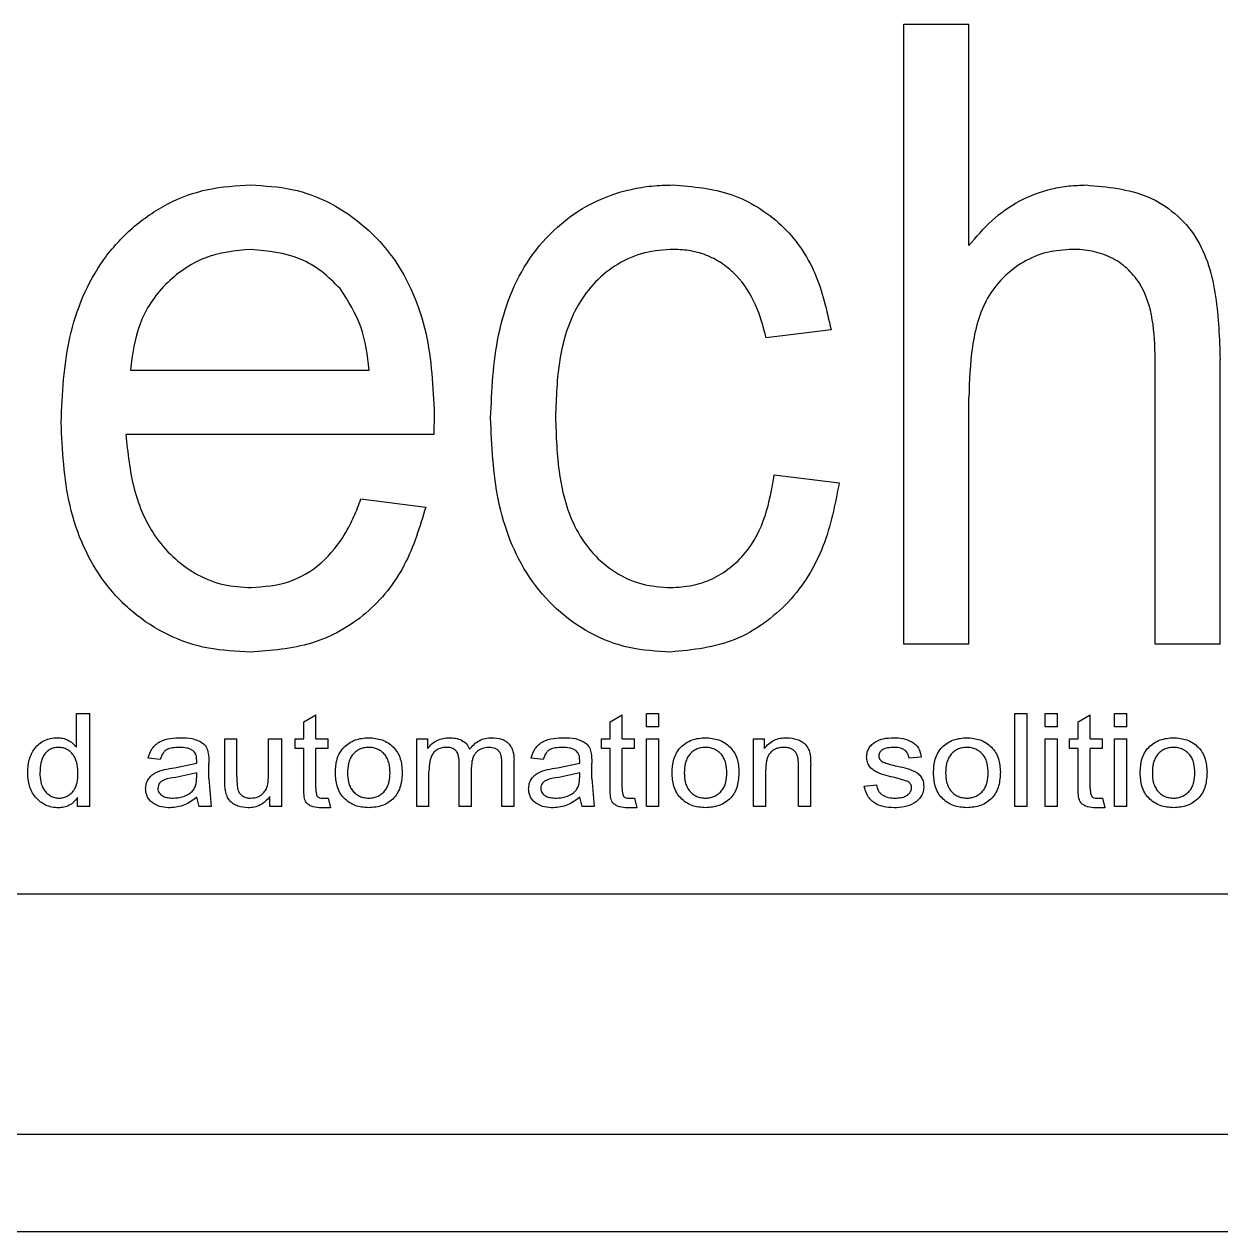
# Model space of a CAD drawing. Extents: x 150 to 4150, y 50 to 2920.
# Drawn here: x 1034.88 to 1059.51, y 1795.67 to 1820.51 of the extents above; entities that cross this region are included whole.
import ezdxf

# ---------------------------------------------------------------- set-up
doc = ezdxf.new("R2010")
doc.units = 0
doc.header["$LTSCALE"] = 10
doc.linetypes.add('SLD-KATı', pattern=[0])
doc.layers.get('0').update_dxf_attribs({"linetype": 'CONTINUOUS'})

msp = doc.modelspace()

# ---------------------------------------------------------------- linework, layer by layer
at = {"color": 7, "linetype": 'SLD-KATı'}
for p, q in [((1052.988, 1820.513), (1054.322, 1820.513)), ((1052.988, 1807.76), (1052.988, 1820.513)), ((1054.322, 1815.957), (1054.322, 1820.513)), ((1051.487, 1814.224), (1050.153, 1814.058)), ((1058.158, 1807.76), (1058.158, 1813.631)), ((1059.492, 1807.76), (1059.492, 1813.615)), ((1037.069, 1813.395), (1041.981, 1813.395)), ((1054.322, 1807.76), (1054.322, 1812.829)), ((1043.323, 1812.479), (1043.315, 1812.07)), ((1043.315, 1812.07), (1036.978, 1812.07)), ((1050.32, 1811.242), (1051.654, 1811.076)), ((1041.814, 1810.744), (1043.148, 1810.579)), ((1054.322, 1807.76), (1052.988, 1807.76)), ((1059.492, 1807.76), (1058.158, 1807.76)), ((1035.958, 1806.332), (1036.233, 1806.332)), ((1035.958, 1805.638), (1035.958, 1806.332)), ((1036.233, 1804.415), (1036.233, 1806.332)), ((1040.636, 1806.157), (1040.886, 1806.307)), ((1040.886, 1805.809), (1040.886, 1806.307)), ((1046.94, 1806.157), (1047.191, 1806.307)), ((1047.191, 1805.809), (1047.191, 1806.307)), ((1047.691, 1806.332), (1047.941, 1806.332)), ((1047.691, 1806.058), (1047.691, 1806.332)), ((1047.941, 1806.058), (1047.941, 1806.332)), ((1055.271, 1806.332), (1055.521, 1806.332)), ((1055.271, 1804.415), (1055.271, 1806.332)), ((1055.521, 1804.415), (1055.521, 1806.332)), ((1055.896, 1806.332), (1056.146, 1806.332)), ((1055.896, 1806.058), (1055.896, 1806.332)), ((1056.146, 1806.058), (1056.146, 1806.332)), ((1056.572, 1806.157), (1056.822, 1806.307)), ((1056.822, 1805.809), (1056.822, 1806.307)), ((1057.322, 1806.332), (1057.572, 1806.332)), ((1057.322, 1806.058), (1057.322, 1806.332)), ((1057.572, 1806.058), (1057.572, 1806.332)), ((1040.636, 1805.809), (1040.636, 1806.157)), ((1046.94, 1805.809), (1046.94, 1806.157)), ((1047.941, 1806.058), (1047.691, 1806.058)), ((1056.146, 1806.058), (1055.896, 1806.058)), ((1056.572, 1805.809), (1056.572, 1806.157)), ((1057.572, 1806.058), (1057.322, 1806.058)), ((1039.01, 1805.809), (1039.26, 1805.809)), ((1039.01, 1804.95), (1039.01, 1805.809)), ((1039.26, 1805.038), (1039.26, 1805.809)), ((1039.911, 1805.809), (1040.186, 1805.809)), ((1039.911, 1805.064), (1039.911, 1805.809)), ((1040.186, 1804.415), (1040.186, 1805.809)), ((1040.461, 1805.809), (1040.636, 1805.809)), ((1040.461, 1805.61), (1040.461, 1805.809)), ((1040.886, 1805.809), (1041.137, 1805.809)), ((1041.137, 1805.61), (1041.137, 1805.809)), ((1042.963, 1805.809), (1043.188, 1805.809)), ((1042.963, 1804.415), (1042.963, 1805.809)), ((1043.188, 1805.613), (1043.188, 1805.809)), ((1046.765, 1805.809), (1046.94, 1805.809)), ((1046.765, 1805.61), (1046.765, 1805.809)), ((1047.191, 1805.809), (1047.441, 1805.809)), ((1047.441, 1805.61), (1047.441, 1805.809)), ((1047.691, 1805.809), (1047.941, 1805.809)), ((1047.691, 1804.415), (1047.691, 1805.809)), ((1047.941, 1804.415), (1047.941, 1805.809)), ((1049.892, 1805.809), (1050.117, 1805.809)), ((1049.892, 1804.415), (1049.892, 1805.809)), ((1050.117, 1805.61), (1050.117, 1805.809)), ((1055.896, 1805.809), (1056.146, 1805.809)), ((1055.896, 1804.415), (1055.896, 1805.809)), ((1056.146, 1804.415), (1056.146, 1805.809)), ((1056.396, 1805.809), (1056.572, 1805.809)), ((1056.396, 1805.61), (1056.396, 1805.809)), ((1056.822, 1805.809), (1057.072, 1805.809)), ((1057.072, 1805.61), (1057.072, 1805.809)), ((1057.322, 1805.809), (1057.572, 1805.809)), ((1057.322, 1804.415), (1057.322, 1805.809)), ((1057.572, 1804.415), (1057.572, 1805.809)), ((1040.636, 1805.61), (1040.461, 1805.61)), ((1040.636, 1804.814), (1040.636, 1805.61)), ((1040.886, 1804.785), (1040.886, 1805.61)), ((1041.137, 1805.61), (1040.886, 1805.61)), ((1046.94, 1805.61), (1046.765, 1805.61)), ((1046.94, 1804.814), (1046.94, 1805.61)), ((1047.191, 1804.785), (1047.191, 1805.61)), ((1047.441, 1805.61), (1047.191, 1805.61)), ((1056.572, 1805.61), (1056.396, 1805.61)), ((1056.572, 1804.814), (1056.572, 1805.61)), ((1056.822, 1804.785), (1056.822, 1805.61)), ((1057.072, 1805.61), (1056.822, 1805.61)), ((1037.684, 1805.386), (1037.434, 1805.411)), ((1037.977, 1805.212), (1038.435, 1805.311)), ((1038.435, 1805.311), (1038.435, 1805.368)), ((1038.685, 1804.997), (1038.685, 1805.31)), ((1043.838, 1804.415), (1043.838, 1805.32)), ((1044.714, 1804.415), (1044.714, 1805.293)), ((1044.964, 1804.415), (1044.964, 1805.368)), ((1045.564, 1805.386), (1045.314, 1805.411)), ((1045.857, 1805.212), (1046.315, 1805.311)), ((1046.315, 1805.311), (1046.315, 1805.368)), ((1046.565, 1804.997), (1046.565, 1805.31)), ((1050.818, 1804.415), (1050.818, 1805.262)), ((1051.068, 1804.415), (1051.068, 1805.269)), ((1053.344, 1805.436), (1053.094, 1805.411)), ((1038.435, 1805.112), (1038.005, 1805.013)), ((1038.435, 1805.03), (1038.435, 1805.112)), ((1038.685, 1804.997), (1038.735, 1804.415)), ((1043.213, 1804.415), (1043.213, 1805.138)), ((1044.089, 1804.415), (1044.089, 1805.225)), ((1046.315, 1805.112), (1045.885, 1805.013)), ((1046.315, 1805.03), (1046.315, 1805.112)), ((1046.565, 1804.997), (1046.615, 1804.415)), ((1050.142, 1804.415), (1050.142, 1805.176)), ((1053.069, 1804.932), (1052.817, 1805.009)), ((1052.169, 1804.839), (1052.419, 1804.863)), ((1035.983, 1804.415), (1035.983, 1804.603)), ((1038.485, 1804.415), (1038.435, 1804.608)), ((1039.936, 1804.415), (1039.936, 1804.622)), ((1041.028, 1804.59), (1041.137, 1804.59)), ((1041.137, 1804.59), (1041.187, 1804.391)), ((1046.365, 1804.415), (1046.315, 1804.608)), ((1047.332, 1804.59), (1047.441, 1804.59)), ((1047.441, 1804.59), (1047.491, 1804.391)), ((1056.963, 1804.59), (1057.072, 1804.59)), ((1057.072, 1804.59), (1057.122, 1804.391)), ((1036.233, 1804.415), (1035.983, 1804.415)), ((1038.735, 1804.415), (1038.485, 1804.415)), ((1040.186, 1804.415), (1039.936, 1804.415)), ((1041.187, 1804.391), (1040.995, 1804.391)), ((1043.213, 1804.415), (1042.963, 1804.415)), ((1044.089, 1804.415), (1043.838, 1804.415)), ((1044.964, 1804.415), (1044.714, 1804.415)), ((1046.615, 1804.415), (1046.365, 1804.415)), ((1047.491, 1804.391), (1047.299, 1804.391)), ((1047.941, 1804.415), (1047.691, 1804.415)), ((1050.142, 1804.415), (1049.892, 1804.415)), ((1051.068, 1804.415), (1050.818, 1804.415)), ((1055.521, 1804.415), (1055.271, 1804.415)), ((1056.146, 1804.415), (1055.896, 1804.415)), ((1057.122, 1804.391), (1056.93, 1804.391)), ((1057.572, 1804.415), (1057.322, 1804.415)), ((953.28, 1802.624), (1088.28, 1802.624)), ((1088.28, 1797.668), (953.28, 1797.668)), ((1088.78, 1795.668), (952.78, 1795.668))]:
    msp.add_line(p, q, dxfattribs=at)
for points, knots in [([(1035.644, 1812.324), (1035.67, 1812.909), (1035.724, 1814.078), (1036.297, 1815.473), (1037.092, 1816.343), (1037.822, 1816.847), (1038.662, 1817.155), (1039.252, 1817.188), (1039.547, 1817.204)], [0, 0, 0, 0, 0.250306, 0.499493, 0.624627, 0.749722, 0.874797, 1, 1, 1, 1]), ([(1039.547, 1817.204), (1039.832, 1817.187), (1040.402, 1817.155), (1041.213, 1816.853), (1041.916, 1816.361), (1042.687, 1815.522), (1043.245, 1814.175), (1043.297, 1813.045), (1043.323, 1812.479)], [0, 0, 0, 0, 0.12514, 0.250218, 0.375322, 0.50047, 0.749728, 1, 1, 1, 1]), ([(1044.483, 1812.409), (1044.507, 1812.981), (1044.554, 1814.12), (1045.073, 1815.497), (1045.833, 1816.362), (1046.546, 1816.858), (1047.23, 1817.099), (1047.798, 1817.193), (1048.086, 1817.2), (1048.23, 1817.204)], [0, 0, 0, 0, 0.250301, 0.4995, 0.624591, 0.749635, 0.874669, 0.937323, 1, 1, 1, 1]), ([(1048.23, 1817.204), (1048.639, 1817.171), (1049.253, 1817.122), (1049.989, 1816.76), (1050.639, 1816.274), (1051.228, 1815.41), (1051.4, 1814.62), (1051.487, 1814.224)], [0, 0, 0, 0, 0.2497745, 0.3750565, 0.5003469, 0.7496812, 1, 1, 1, 1]), ([(1054.322, 1815.957), (1054.474, 1816.136), (1054.778, 1816.494), (1055.359, 1816.904), (1055.915, 1817.113), (1056.38, 1817.191), (1056.615, 1817.2), (1056.733, 1817.204)], [0, 0, 0, 0, 0.250081, 0.499916, 0.749685, 0.87481, 1, 1, 1, 1]), ([(1056.733, 1817.204), (1057.172, 1817.165), (1057.831, 1817.108), (1058.58, 1816.641), (1059.161, 1815.984), (1059.45, 1814.905), (1059.478, 1814.046), (1059.492, 1813.615)], [0, 0, 0, 0, 0.249323, 0.374508, 0.4995, 0.749148, 1, 1, 1, 1]), ([(1039.555, 1815.879), (1039.227, 1815.848), (1038.734, 1815.802), (1038.16, 1815.479), (1037.783, 1815.168), (1037.473, 1814.788), (1037.176, 1814.204), (1037.112, 1813.719), (1037.069, 1813.395)], [0, 0, 0, 0, 0.2492265, 0.3743977, 0.4996152, 0.6248489, 0.7500572, 1, 1, 1, 1]), ([(1041.384, 1815.072), (1041.263, 1815.194), (1041.021, 1815.437), (1040.421, 1815.793), (1039.901, 1815.845), (1039.555, 1815.879)], [0, 0, 0, 0, 0.25069, 0.501289, 1, 1, 1, 1]), ([(1048.245, 1815.879), (1048.046, 1815.867), (1047.648, 1815.841), (1047.092, 1815.6), (1046.624, 1815.226), (1046.145, 1814.587), (1045.857, 1813.618), (1045.83, 1812.83), (1045.817, 1812.435)], [0, 0, 0, 0, 0.125024, 0.249973, 0.375012, 0.500055, 0.749569, 1, 1, 1, 1]), ([(1050.153, 1814.058), (1050.091, 1814.289), (1049.966, 1814.751), (1049.638, 1815.269), (1049.273, 1815.584), (1048.954, 1815.756), (1048.607, 1815.862), (1048.366, 1815.874), (1048.245, 1815.879)], [0, 0, 0, 0, 0.250171, 0.499614, 0.625864, 0.749726, 0.874788, 1, 1, 1, 1]), ([(1056.456, 1815.879), (1056.28, 1815.868), (1055.926, 1815.846), (1055.433, 1815.633), (1055.011, 1815.31), (1054.581, 1814.746), (1054.357, 1813.876), (1054.334, 1813.178), (1054.322, 1812.829)], [0, 0, 0, 0, 0.125047, 0.250026, 0.375114, 0.500025, 0.74953, 1, 1, 1, 1]), ([(1058.158, 1813.631), (1058.15, 1813.898), (1058.133, 1814.43), (1057.934, 1815.09), (1057.585, 1815.503), (1057.248, 1815.732), (1056.925, 1815.834), (1056.659, 1815.875), (1056.524, 1815.878), (1056.456, 1815.879)], [0, 0, 0, 0, 0.250497, 0.499874, 0.624792, 0.749684, 0.874664, 0.93733, 1, 1, 1, 1]), ([(1041.981, 1813.395), (1041.947, 1813.699), (1041.879, 1814.304), (1041.549, 1814.817), (1041.384, 1815.072)], [0, 0, 0, 0, 0.501315, 1, 1, 1, 1]), ([(1039.537, 1807.595), (1039.247, 1807.609), (1038.668, 1807.637), (1037.836, 1807.917), (1037.101, 1808.389), (1036.511, 1809.017), (1036.077, 1809.77), (1035.712, 1810.87), (1035.671, 1811.747), (1035.644, 1812.324)], [0, 0, 0, 0, 0.125051, 0.249997, 0.37464, 0.49993, 0.620078, 0.75004, 1, 1, 1, 1]), ([(1048.185, 1807.595), (1047.899, 1807.611), (1047.326, 1807.644), (1046.513, 1807.957), (1045.814, 1808.463), (1045.069, 1809.335), (1044.552, 1810.705), (1044.506, 1811.84), (1044.483, 1812.409)], [0, 0, 0, 0, 0.125112, 0.250123, 0.375191, 0.500314, 0.749649, 1, 1, 1, 1]), ([(1045.817, 1812.435), (1045.83, 1812.038), (1045.856, 1811.246), (1046.115, 1810.264), (1046.576, 1809.606), (1047.033, 1809.213), (1047.59, 1808.961), (1047.99, 1808.934), (1048.191, 1808.921)], [0, 0, 0, 0, 0.2504651, 0.5001145, 0.6251138, 0.7501474, 0.8749977, 1, 1, 1, 1]), ([(1036.978, 1812.07), (1037.015, 1811.695), (1037.091, 1810.947), (1037.471, 1810.058), (1037.982, 1809.497), (1038.447, 1809.167), (1038.983, 1808.955), (1039.362, 1808.932), (1039.552, 1808.921)], [0, 0, 0, 0, 0.2502635, 0.4996476, 0.6247951, 0.749865, 0.8748892, 1, 1, 1, 1]), ([(1048.191, 1808.921), (1048.337, 1808.93), (1048.625, 1808.947), (1049.045, 1809.085), (1049.415, 1809.318), (1049.839, 1809.723), (1050.171, 1810.388), (1050.27, 1810.957), (1050.32, 1811.242)], [0, 0, 0, 0, 0.126101, 0.247266, 0.375703, 0.500331, 0.749705, 1, 1, 1, 1]), ([(1051.654, 1811.076), (1051.569, 1810.633), (1051.399, 1809.749), (1050.794, 1808.758), (1050.111, 1808.168), (1049.322, 1807.707), (1048.64, 1807.64), (1048.185, 1807.595)], [0, 0, 0, 0, 0.250475, 0.500036, 0.626358, 0.75065, 1, 1, 1, 1]), ([(1039.552, 1808.921), (1039.815, 1808.942), (1040.339, 1808.983), (1041.033, 1809.399), (1041.437, 1809.917), (1041.676, 1810.379), (1041.768, 1810.623), (1041.814, 1810.744)], [0, 0, 0, 0, 0.249863, 0.499192, 0.749121, 0.87453, 1, 1, 1, 1]), ([(1043.148, 1810.579), (1043.025, 1810.17), (1042.779, 1809.355), (1041.969, 1808.333), (1040.821, 1807.689), (1039.965, 1807.626), (1039.537, 1807.595)], [0, 0, 0, 0, 0.250516, 0.500229, 0.749812, 1, 1, 1, 1]), ([(1034.958, 1805.112), (1034.962, 1805.201), (1034.972, 1805.378), (1035.068, 1805.584), (1035.19, 1805.714), (1035.303, 1805.782), (1035.43, 1805.826), (1035.519, 1805.831), (1035.565, 1805.834)], [0, 0, 0, 0, 0.250146, 0.499509, 0.625181, 0.748869, 0.870206, 1, 1, 1, 1]), ([(1035.565, 1805.834), (1035.603, 1805.832), (1035.679, 1805.827), (1035.786, 1805.788), (1035.883, 1805.725), (1035.933, 1805.668), (1035.958, 1805.638)], [0, 0, 0, 0, 0.2501076, 0.5002441, 0.7405833, 1, 1, 1, 1]), ([(1037.434, 1805.411), (1037.457, 1805.481), (1037.491, 1805.586), (1037.59, 1805.695), (1037.713, 1805.777), (1037.893, 1805.827), (1038.04, 1805.832), (1038.113, 1805.834)], [0, 0, 0, 0, 0.24938, 0.373216, 0.499616, 0.749454, 1, 1, 1, 1]), ([(1038.113, 1805.834), (1038.189, 1805.832), (1038.305, 1805.828), (1038.452, 1805.783), (1038.553, 1805.729), (1038.637, 1805.649), (1038.681, 1805.5), (1038.684, 1805.386), (1038.685, 1805.31)], [0, 0, 0, 0, 0.250331, 0.378811, 0.500404, 0.624994, 0.749647, 1, 1, 1, 1]), ([(1041.287, 1805.112), (1041.292, 1805.207), (1041.3, 1805.349), (1041.373, 1805.524), (1041.459, 1805.638), (1041.568, 1805.726), (1041.737, 1805.815), (1041.88, 1805.826), (1041.975, 1805.834)], [0, 0, 0, 0, 0.249961, 0.377734, 0.500218, 0.623953, 0.750595, 1, 1, 1, 1]), ([(1041.975, 1805.834), (1042.068, 1805.826), (1042.208, 1805.814), (1042.375, 1805.728), (1042.484, 1805.642), (1042.571, 1805.531), (1042.648, 1805.36), (1042.657, 1805.22), (1042.663, 1805.127)], [0, 0, 0, 0, 0.249451, 0.373768, 0.49987, 0.622269, 0.750153, 1, 1, 1, 1]), ([(1043.188, 1805.613), (1043.215, 1805.646), (1043.27, 1805.714), (1043.38, 1805.782), (1043.503, 1805.826), (1043.59, 1805.831), (1043.634, 1805.834)], [0, 0, 0, 0, 0.249944, 0.499909, 0.743859, 1, 1, 1, 1]), ([(1043.634, 1805.834), (1043.677, 1805.832), (1043.762, 1805.828), (1043.885, 1805.787), (1043.992, 1805.71), (1044.031, 1805.634), (1044.05, 1805.596)], [0, 0, 0, 0, 0.25063, 0.500796, 0.750338, 1, 1, 1, 1]), ([(1044.05, 1805.596), (1044.079, 1805.631), (1044.136, 1805.7), (1044.247, 1805.777), (1044.373, 1805.826), (1044.462, 1805.831), (1044.507, 1805.834)], [0, 0, 0, 0, 0.25447, 0.500042, 0.749902, 1, 1, 1, 1]), ([(1044.507, 1805.834), (1044.575, 1805.829), (1044.673, 1805.822), (1044.786, 1805.769), (1044.856, 1805.715), (1044.91, 1805.642), (1044.956, 1805.525), (1044.961, 1805.43), (1044.964, 1805.368)], [0, 0, 0, 0, 0.269885, 0.387412, 0.499725, 0.618909, 0.749857, 1, 1, 1, 1]), ([(1045.314, 1805.411), (1045.337, 1805.481), (1045.371, 1805.586), (1045.471, 1805.695), (1045.593, 1805.777), (1045.773, 1805.827), (1045.92, 1805.832), (1045.993, 1805.834)], [0, 0, 0, 0, 0.24938, 0.373216, 0.499616, 0.749454, 1, 1, 1, 1]), ([(1045.993, 1805.834), (1046.069, 1805.832), (1046.185, 1805.828), (1046.332, 1805.783), (1046.433, 1805.729), (1046.517, 1805.649), (1046.561, 1805.5), (1046.564, 1805.386), (1046.565, 1805.31)], [0, 0, 0, 0, 0.250331, 0.378811, 0.500404, 0.624994, 0.749647, 1, 1, 1, 1]), ([(1048.216, 1805.112), (1048.222, 1805.207), (1048.23, 1805.349), (1048.303, 1805.524), (1048.388, 1805.638), (1048.497, 1805.726), (1048.666, 1805.815), (1048.809, 1805.826), (1048.904, 1805.834)], [0, 0, 0, 0, 0.249959, 0.377734, 0.500238, 0.623949, 0.750592, 1, 1, 1, 1]), ([(1048.904, 1805.834), (1048.998, 1805.826), (1049.138, 1805.814), (1049.305, 1805.728), (1049.414, 1805.642), (1049.5, 1805.531), (1049.577, 1805.36), (1049.586, 1805.22), (1049.592, 1805.127)], [0, 0, 0, 0, 0.249451, 0.373768, 0.49987, 0.622269, 0.750153, 1, 1, 1, 1]), ([(1050.117, 1805.61), (1050.145, 1805.645), (1050.201, 1805.714), (1050.314, 1805.785), (1050.441, 1805.827), (1050.53, 1805.832), (1050.576, 1805.834)], [0, 0, 0, 0, 0.2499824, 0.499893, 0.7429431, 1, 1, 1, 1]), ([(1050.576, 1805.834), (1050.648, 1805.828), (1050.759, 1805.818), (1050.891, 1805.755), (1050.974, 1805.685), (1051.03, 1805.592), (1051.066, 1805.451), (1051.067, 1805.341), (1051.068, 1805.269)], [0, 0, 0, 0, 0.249493, 0.38161, 0.499579, 0.618219, 0.749569, 1, 1, 1, 1]), ([(1052.219, 1805.437), (1052.222, 1805.47), (1052.227, 1805.534), (1052.265, 1805.622), (1052.325, 1805.695), (1052.423, 1805.767), (1052.576, 1805.824), (1052.704, 1805.83), (1052.774, 1805.834)], [0, 0, 0, 0, 0.130911, 0.251501, 0.371229, 0.499978, 0.725304, 1, 1, 1, 1]), ([(1052.774, 1805.834), (1052.839, 1805.831), (1052.967, 1805.825), (1053.122, 1805.769), (1053.228, 1805.695), (1053.309, 1805.593), (1053.33, 1805.499), (1053.344, 1805.436)], [0, 0, 0, 0, 0.250372, 0.500276, 0.628402, 0.750384, 1, 1, 1, 1]), ([(1053.595, 1805.112), (1053.6, 1805.207), (1053.608, 1805.349), (1053.681, 1805.524), (1053.766, 1805.638), (1053.876, 1805.726), (1054.045, 1805.815), (1054.188, 1805.826), (1054.283, 1805.834)], [0, 0, 0, 0, 0.249957, 0.377732, 0.500216, 0.623951, 0.750594, 1, 1, 1, 1]), ([(1054.283, 1805.834), (1054.376, 1805.826), (1054.516, 1805.814), (1054.683, 1805.728), (1054.792, 1805.642), (1054.879, 1805.531), (1054.956, 1805.36), (1054.965, 1805.22), (1054.971, 1805.127)], [0, 0, 0, 0, 0.249451, 0.373768, 0.49987, 0.622269, 0.750153, 1, 1, 1, 1]), ([(1057.847, 1805.112), (1057.853, 1805.207), (1057.861, 1805.349), (1057.934, 1805.524), (1058.019, 1805.638), (1058.129, 1805.726), (1058.297, 1805.815), (1058.44, 1805.826), (1058.535, 1805.834)], [0, 0, 0, 0, 0.2499571, 0.3777163, 0.500218, 0.6239257, 0.7505659, 1, 1, 1, 1]), ([(1058.535, 1805.834), (1058.629, 1805.826), (1058.769, 1805.814), (1058.936, 1805.728), (1059.045, 1805.642), (1059.132, 1805.531), (1059.208, 1805.36), (1059.217, 1805.22), (1059.223, 1805.127)], [0, 0, 0, 0, 0.249419, 0.373738, 0.499866, 0.622266, 0.750151, 1, 1, 1, 1]), ([(1035.586, 1805.635), (1035.555, 1805.633), (1035.494, 1805.628), (1035.41, 1805.59), (1035.338, 1805.535), (1035.267, 1805.445), (1035.216, 1805.3), (1035.211, 1805.179), (1035.208, 1805.111)], [0, 0, 0, 0, 0.126958, 0.249905, 0.374201, 0.500274, 0.718981, 1, 1, 1, 1]), ([(1035.991, 1805.086), (1035.989, 1805.15), (1035.984, 1805.278), (1035.933, 1805.434), (1035.852, 1805.535), (1035.775, 1805.592), (1035.684, 1805.628), (1035.62, 1805.632), (1035.586, 1805.635)], [0, 0, 0, 0, 0.250405, 0.499802, 0.62469, 0.750096, 0.869102, 1, 1, 1, 1]), ([(1038.078, 1805.635), (1038.029, 1805.633), (1037.944, 1805.629), (1037.842, 1805.603), (1037.779, 1805.561), (1037.723, 1805.495), (1037.701, 1805.431), (1037.684, 1805.386)], [0, 0, 0, 0, 0.283077, 0.500388, 0.605918, 0.720735, 1, 1, 1, 1]), ([(1038.368, 1805.556), (1038.347, 1805.571), (1038.305, 1805.6), (1038.205, 1805.629), (1038.129, 1805.633), (1038.078, 1805.635)], [0, 0, 0, 0, 0.249891, 0.500075, 1, 1, 1, 1]), ([(1038.435, 1805.368), (1038.433, 1805.403), (1038.431, 1805.455), (1038.404, 1805.519), (1038.38, 1805.544), (1038.368, 1805.556)], [0, 0, 0, 0, 0.5004226, 0.7543716, 1, 1, 1, 1]), ([(1041.968, 1805.635), (1041.935, 1805.632), (1041.87, 1805.628), (1041.779, 1805.596), (1041.7, 1805.545), (1041.634, 1805.478), (1041.585, 1805.395), (1041.544, 1805.274), (1041.54, 1805.177), (1041.537, 1805.113)], [0, 0, 0, 0, 0.130994, 0.253645, 0.374421, 0.499972, 0.61731, 0.750046, 1, 1, 1, 1]), ([(1042.412, 1805.113), (1042.409, 1805.178), (1042.405, 1805.276), (1042.362, 1805.399), (1042.312, 1805.481), (1042.243, 1805.549), (1042.16, 1805.598), (1042.067, 1805.629), (1042.002, 1805.633), (1041.968, 1805.635)], [0, 0, 0, 0, 0.249888, 0.379436, 0.49989, 0.623924, 0.748921, 0.868693, 1, 1, 1, 1]), ([(1043.582, 1805.635), (1043.548, 1805.633), (1043.485, 1805.629), (1043.399, 1805.599), (1043.328, 1805.55), (1043.262, 1805.467), (1043.22, 1805.324), (1043.216, 1805.207), (1043.213, 1805.138)], [0, 0, 0, 0, 0.140811, 0.26556, 0.382135, 0.500164, 0.707725, 1, 1, 1, 1]), ([(1043.838, 1805.32), (1043.836, 1805.365), (1043.832, 1805.442), (1043.799, 1805.536), (1043.748, 1805.587), (1043.68, 1805.627), (1043.621, 1805.632), (1043.582, 1805.635)], [0, 0, 0, 0, 0.289047, 0.499955, 0.623219, 0.748805, 1, 1, 1, 1]), ([(1044.454, 1805.635), (1044.401, 1805.63), (1044.322, 1805.623), (1044.229, 1805.573), (1044.171, 1805.52), (1044.129, 1805.455), (1044.095, 1805.356), (1044.091, 1805.277), (1044.089, 1805.225)], [0, 0, 0, 0, 0.250538, 0.377319, 0.499899, 0.622078, 0.748611, 1, 1, 1, 1]), ([(1044.714, 1805.293), (1044.713, 1805.334), (1044.712, 1805.398), (1044.697, 1805.479), (1044.672, 1805.536), (1044.631, 1805.581), (1044.56, 1805.624), (1044.496, 1805.631), (1044.454, 1805.635)], [0, 0, 0, 0, 0.2507191, 0.3878122, 0.5007199, 0.621054, 0.7478381, 1, 1, 1, 1]), ([(1045.958, 1805.635), (1045.909, 1805.633), (1045.824, 1805.629), (1045.722, 1805.603), (1045.659, 1805.561), (1045.604, 1805.495), (1045.581, 1805.431), (1045.564, 1805.386)], [0, 0, 0, 0, 0.283077, 0.500388, 0.605918, 0.720735, 1, 1, 1, 1]), ([(1046.248, 1805.556), (1046.227, 1805.571), (1046.185, 1805.6), (1046.086, 1805.629), (1046.009, 1805.633), (1045.958, 1805.635)], [0, 0, 0, 0, 0.249891, 0.500075, 1, 1, 1, 1]), ([(1046.315, 1805.368), (1046.313, 1805.403), (1046.311, 1805.455), (1046.284, 1805.519), (1046.26, 1805.544), (1046.248, 1805.556)], [0, 0, 0, 0, 0.5004226, 0.7543716, 1, 1, 1, 1]), ([(1048.897, 1805.635), (1048.864, 1805.632), (1048.799, 1805.628), (1048.708, 1805.596), (1048.629, 1805.545), (1048.564, 1805.478), (1048.515, 1805.395), (1048.474, 1805.274), (1048.469, 1805.177), (1048.466, 1805.113)], [0, 0, 0, 0, 0.1309964, 0.2536494, 0.3743866, 0.4999725, 0.6172878, 0.7500415, 1, 1, 1, 1]), ([(1049.342, 1805.113), (1049.339, 1805.178), (1049.334, 1805.276), (1049.292, 1805.399), (1049.241, 1805.481), (1049.172, 1805.549), (1049.09, 1805.598), (1048.997, 1805.629), (1048.932, 1805.633), (1048.897, 1805.635)], [0, 0, 0, 0, 0.249885, 0.379431, 0.499858, 0.623925, 0.748879, 0.868695, 1, 1, 1, 1]), ([(1050.522, 1805.635), (1050.49, 1805.633), (1050.429, 1805.63), (1050.345, 1805.604), (1050.274, 1805.562), (1050.217, 1805.504), (1050.179, 1805.432), (1050.148, 1805.322), (1050.145, 1805.235), (1050.142, 1805.176)], [0, 0, 0, 0, 0.140556, 0.266366, 0.383626, 0.499921, 0.617609, 0.740608, 1, 1, 1, 1]), ([(1050.818, 1805.262), (1050.817, 1805.308), (1050.815, 1805.378), (1050.796, 1805.468), (1050.765, 1805.528), (1050.721, 1805.574), (1050.665, 1805.609), (1050.597, 1805.63), (1050.548, 1805.633), (1050.522, 1805.635)], [0, 0, 0, 0, 0.250313, 0.38472, 0.500121, 0.615573, 0.732388, 0.858455, 1, 1, 1, 1]), ([(1052.782, 1805.635), (1052.738, 1805.633), (1052.659, 1805.63), (1052.569, 1805.602), (1052.518, 1805.566), (1052.491, 1805.535), (1052.474, 1805.498), (1052.471, 1805.472), (1052.469, 1805.458)], [0, 0, 0, 0, 0.33501, 0.591534, 0.698383, 0.797587, 0.895776, 1, 1, 1, 1]), ([(1053.094, 1805.411), (1053.086, 1805.446), (1053.075, 1805.498), (1053.031, 1805.555), (1052.975, 1805.6), (1052.889, 1805.631), (1052.818, 1805.633), (1052.782, 1805.635)], [0, 0, 0, 0, 0.2495189, 0.3726181, 0.4999192, 0.7494624, 1, 1, 1, 1]), ([(1054.276, 1805.635), (1054.243, 1805.632), (1054.178, 1805.628), (1054.087, 1805.596), (1054.007, 1805.545), (1053.942, 1805.478), (1053.893, 1805.395), (1053.852, 1805.274), (1053.848, 1805.177), (1053.845, 1805.113)], [0, 0, 0, 0, 0.130995, 0.253648, 0.374425, 0.499976, 0.617291, 0.750043, 1, 1, 1, 1]), ([(1054.72, 1805.113), (1054.717, 1805.178), (1054.713, 1805.276), (1054.67, 1805.399), (1054.619, 1805.481), (1054.551, 1805.549), (1054.468, 1805.598), (1054.375, 1805.629), (1054.31, 1805.633), (1054.276, 1805.635)], [0, 0, 0, 0, 0.249887, 0.379435, 0.499888, 0.623921, 0.748876, 0.868694, 1, 1, 1, 1]), ([(1058.529, 1805.635), (1058.495, 1805.632), (1058.431, 1805.628), (1058.34, 1805.596), (1058.26, 1805.545), (1058.195, 1805.478), (1058.146, 1805.395), (1058.105, 1805.274), (1058.1, 1805.177), (1058.098, 1805.113)], [0, 0, 0, 0, 0.130998, 0.253652, 0.37439, 0.499943, 0.617284, 0.750039, 1, 1, 1, 1]), ([(1058.973, 1805.113), (1058.97, 1805.178), (1058.965, 1805.276), (1058.923, 1805.399), (1058.872, 1805.481), (1058.804, 1805.549), (1058.721, 1805.598), (1058.628, 1805.629), (1058.563, 1805.633), (1058.529, 1805.635)], [0, 0, 0, 0, 0.249875, 0.379435, 0.49986, 0.62389, 0.748883, 0.868697, 1, 1, 1, 1]), ([(1052.817, 1805.009), (1052.684, 1805.036), (1052.518, 1805.07), (1052.343, 1805.172), (1052.274, 1805.245), (1052.227, 1805.335), (1052.222, 1805.402), (1052.219, 1805.437)], [0, 0, 0, 0, 0.500456, 0.627342, 0.749952, 0.871088, 1, 1, 1, 1]), ([(1052.469, 1805.458), (1052.47, 1805.445), (1052.473, 1805.42), (1052.487, 1805.387), (1052.512, 1805.36), (1052.532, 1805.346), (1052.544, 1805.338)], [0, 0, 0, 0, 0.269534, 0.499563, 0.720827, 1, 1, 1, 1]), ([(1052.544, 1805.338), (1052.575, 1805.326), (1052.661, 1805.292), (1052.751, 1805.27), (1052.808, 1805.255)], [0, 0, 0, 0, 0.3661826, 1, 1, 1, 1]), ([(1052.808, 1805.255), (1052.94, 1805.229), (1053.105, 1805.197), (1053.28, 1805.099), (1053.346, 1805.025), (1053.387, 1804.934), (1053.392, 1804.868), (1053.395, 1804.832)], [0, 0, 0, 0, 0.500532, 0.62803, 0.750506, 0.866387, 1, 1, 1, 1]), ([(1035.587, 1804.391), (1035.542, 1804.393), (1035.452, 1804.398), (1035.325, 1804.444), (1035.21, 1804.514), (1035.113, 1804.608), (1035.037, 1804.72), (1034.971, 1804.888), (1034.963, 1805.023), (1034.958, 1805.112)], [0, 0, 0, 0, 0.125026, 0.25, 0.372509, 0.500213, 0.622964, 0.75028, 1, 1, 1, 1]), ([(1035.208, 1805.111), (1035.21, 1805.05), (1035.215, 1804.928), (1035.271, 1804.782), (1035.351, 1804.688), (1035.424, 1804.634), (1035.511, 1804.597), (1035.572, 1804.592), (1035.604, 1804.59)], [0, 0, 0, 0, 0.250372, 0.499596, 0.622141, 0.750085, 0.870153, 1, 1, 1, 1]), ([(1035.604, 1804.59), (1035.634, 1804.592), (1035.693, 1804.597), (1035.777, 1804.629), (1035.848, 1804.681), (1035.928, 1804.768), (1035.983, 1804.91), (1035.988, 1805.027), (1035.991, 1805.086)], [0, 0, 0, 0, 0.128645, 0.247622, 0.375896, 0.500428, 0.749663, 1, 1, 1, 1]), ([(1037.384, 1804.782), (1037.387, 1804.816), (1037.391, 1804.883), (1037.434, 1804.976), (1037.499, 1805.055), (1037.608, 1805.134), (1037.774, 1805.186), (1037.908, 1805.203), (1037.977, 1805.212)], [0, 0, 0, 0, 0.125013, 0.249869, 0.370795, 0.499959, 0.742101, 1, 1, 1, 1]), ([(1038.005, 1805.013), (1037.925, 1805.005), (1037.824, 1804.994), (1037.714, 1804.942), (1037.67, 1804.902), (1037.641, 1804.85), (1037.637, 1804.812), (1037.634, 1804.793)], [0, 0, 0, 0, 0.500571, 0.637407, 0.75862, 0.875387, 1, 1, 1, 1]), ([(1037.95, 1804.59), (1038.013, 1804.594), (1038.138, 1804.604), (1038.283, 1804.674), (1038.371, 1804.761), (1038.428, 1804.872), (1038.432, 1804.967), (1038.435, 1805.03)], [0, 0, 0, 0, 0.252539, 0.504367, 0.624369, 0.748759, 1, 1, 1, 1]), ([(1039.26, 1805.038), (1039.262, 1804.974), (1039.264, 1804.873), (1039.281, 1804.745), (1039.332, 1804.669), (1039.393, 1804.624), (1039.466, 1804.594), (1039.517, 1804.591), (1039.544, 1804.59)], [0, 0, 0, 0, 0.313657, 0.500279, 0.62135, 0.749915, 0.870258, 1, 1, 1, 1]), ([(1039.819, 1804.704), (1039.837, 1804.73), (1039.874, 1804.782), (1039.905, 1804.906), (1039.909, 1805.001), (1039.911, 1805.064)], [0, 0, 0, 0, 0.249637, 0.499487, 1, 1, 1, 1]), ([(1041.975, 1804.391), (1041.88, 1804.399), (1041.738, 1804.41), (1041.57, 1804.499), (1041.461, 1804.588), (1041.375, 1804.701), (1041.301, 1804.876), (1041.292, 1805.018), (1041.287, 1805.112)], [0, 0, 0, 0, 0.249409, 0.373953, 0.499848, 0.621325, 0.750071, 1, 1, 1, 1]), ([(1041.537, 1805.113), (1041.54, 1805.048), (1041.545, 1804.95), (1041.587, 1804.827), (1041.637, 1804.744), (1041.706, 1804.676), (1041.789, 1804.626), (1041.882, 1804.596), (1041.947, 1804.592), (1041.981, 1804.59)], [0, 0, 0, 0, 0.249824, 0.380057, 0.499892, 0.624278, 0.749047, 0.868661, 1, 1, 1, 1]), ([(1042.663, 1805.127), (1042.658, 1805.031), (1042.65, 1804.887), (1042.579, 1804.708), (1042.496, 1804.592), (1042.387, 1804.501), (1042.217, 1804.411), (1042.072, 1804.399), (1041.975, 1804.391)], [0, 0, 0, 0, 0.250069, 0.378626, 0.500313, 0.623525, 0.748692, 1, 1, 1, 1]), ([(1041.981, 1804.59), (1042.015, 1804.592), (1042.079, 1804.597), (1042.17, 1804.629), (1042.249, 1804.681), (1042.315, 1804.748), (1042.363, 1804.83), (1042.405, 1804.951), (1042.409, 1805.047), (1042.412, 1805.113)], [0, 0, 0, 0, 0.130015, 0.252333, 0.373429, 0.499918, 0.620176, 0.742085, 1, 1, 1, 1]), ([(1045.264, 1804.782), (1045.267, 1804.816), (1045.271, 1804.883), (1045.314, 1804.976), (1045.379, 1805.055), (1045.488, 1805.134), (1045.654, 1805.186), (1045.788, 1805.203), (1045.857, 1805.212)], [0, 0, 0, 0, 0.125012, 0.249868, 0.370794, 0.499958, 0.742057, 1, 1, 1, 1]), ([(1045.885, 1805.013), (1045.806, 1805.005), (1045.704, 1804.994), (1045.594, 1804.942), (1045.55, 1804.902), (1045.521, 1804.85), (1045.517, 1804.812), (1045.514, 1804.793)], [0, 0, 0, 0, 0.500571, 0.637407, 0.75862, 0.875387, 1, 1, 1, 1]), ([(1045.83, 1804.59), (1045.893, 1804.594), (1046.018, 1804.604), (1046.163, 1804.674), (1046.251, 1804.761), (1046.308, 1804.872), (1046.312, 1804.967), (1046.315, 1805.03)], [0, 0, 0, 0, 0.252539, 0.504367, 0.624369, 0.748759, 1, 1, 1, 1]), ([(1048.904, 1804.391), (1048.809, 1804.399), (1048.667, 1804.41), (1048.499, 1804.499), (1048.39, 1804.588), (1048.304, 1804.701), (1048.23, 1804.876), (1048.222, 1805.018), (1048.216, 1805.112)], [0, 0, 0, 0, 0.249378, 0.373952, 0.499849, 0.621327, 0.750074, 1, 1, 1, 1]), ([(1048.466, 1805.113), (1048.469, 1805.048), (1048.474, 1804.95), (1048.516, 1804.827), (1048.567, 1804.744), (1048.636, 1804.676), (1048.718, 1804.626), (1048.812, 1804.596), (1048.877, 1804.592), (1048.911, 1804.59)], [0, 0, 0, 0, 0.249825, 0.380059, 0.499894, 0.624281, 0.749092, 0.86866, 1, 1, 1, 1]), ([(1049.592, 1805.127), (1049.587, 1805.031), (1049.579, 1804.887), (1049.509, 1804.708), (1049.426, 1804.592), (1049.316, 1804.501), (1049.146, 1804.411), (1049.001, 1804.399), (1048.904, 1804.391)], [0, 0, 0, 0, 0.250069, 0.378626, 0.500313, 0.623525, 0.748692, 1, 1, 1, 1]), ([(1048.911, 1804.59), (1048.944, 1804.592), (1049.008, 1804.597), (1049.099, 1804.629), (1049.179, 1804.681), (1049.245, 1804.748), (1049.293, 1804.829), (1049.334, 1804.951), (1049.339, 1805.047), (1049.342, 1805.113)], [0, 0, 0, 0, 0.130012, 0.252373, 0.373468, 0.49992, 0.6202, 0.742091, 1, 1, 1, 1]), ([(1054.283, 1804.391), (1054.188, 1804.399), (1054.046, 1804.41), (1053.877, 1804.499), (1053.769, 1804.588), (1053.683, 1804.701), (1053.609, 1804.876), (1053.6, 1805.018), (1053.595, 1805.112)], [0, 0, 0, 0, 0.249378, 0.373952, 0.499849, 0.621327, 0.750074, 1, 1, 1, 1]), ([(1053.845, 1805.113), (1053.848, 1805.048), (1053.852, 1804.95), (1053.895, 1804.827), (1053.945, 1804.744), (1054.014, 1804.676), (1054.097, 1804.626), (1054.19, 1804.596), (1054.255, 1804.592), (1054.289, 1804.59)], [0, 0, 0, 0, 0.249825, 0.380059, 0.499894, 0.624281, 0.749092, 0.86866, 1, 1, 1, 1]), ([(1054.971, 1805.127), (1054.965, 1805.031), (1054.958, 1804.887), (1054.887, 1804.708), (1054.804, 1804.592), (1054.695, 1804.501), (1054.525, 1804.411), (1054.379, 1804.399), (1054.283, 1804.391)], [0, 0, 0, 0, 0.250069, 0.378626, 0.500313, 0.623525, 0.748692, 1, 1, 1, 1]), ([(1054.289, 1804.59), (1054.322, 1804.592), (1054.387, 1804.597), (1054.478, 1804.629), (1054.557, 1804.681), (1054.623, 1804.748), (1054.671, 1804.829), (1054.712, 1804.951), (1054.717, 1805.047), (1054.72, 1805.113)], [0, 0, 0, 0, 0.130012, 0.252373, 0.373468, 0.49992, 0.6202, 0.742091, 1, 1, 1, 1]), ([(1058.535, 1804.391), (1058.441, 1804.399), (1058.299, 1804.41), (1058.13, 1804.499), (1058.021, 1804.588), (1057.935, 1804.701), (1057.862, 1804.876), (1057.853, 1805.018), (1057.847, 1805.112)], [0, 0, 0, 0, 0.249408, 0.373981, 0.49985, 0.621327, 0.750072, 1, 1, 1, 1]), ([(1058.098, 1805.113), (1058.101, 1805.048), (1058.105, 1804.95), (1058.147, 1804.827), (1058.198, 1804.744), (1058.267, 1804.676), (1058.349, 1804.626), (1058.443, 1804.596), (1058.508, 1804.592), (1058.542, 1804.59)], [0, 0, 0, 0, 0.249835, 0.380056, 0.499894, 0.624317, 0.749089, 0.868705, 1, 1, 1, 1]), ([(1059.223, 1805.127), (1059.218, 1805.031), (1059.211, 1804.887), (1059.14, 1804.708), (1059.057, 1804.592), (1058.947, 1804.501), (1058.777, 1804.411), (1058.632, 1804.399), (1058.535, 1804.391)], [0, 0, 0, 0, 0.2500736, 0.3786455, 0.500335, 0.6235496, 0.7487189, 1, 1, 1, 1]), ([(1058.542, 1804.59), (1058.575, 1804.592), (1058.64, 1804.597), (1058.73, 1804.629), (1058.81, 1804.681), (1058.876, 1804.748), (1058.924, 1804.83), (1058.965, 1804.951), (1058.97, 1805.047), (1058.973, 1805.113)], [0, 0, 0, 0, 0.130009, 0.252368, 0.37346, 0.499944, 0.620197, 0.742101, 1, 1, 1, 1]), ([(1037.891, 1804.391), (1037.831, 1804.393), (1037.71, 1804.399), (1037.568, 1804.458), (1037.475, 1804.534), (1037.421, 1804.607), (1037.389, 1804.691), (1037.386, 1804.751), (1037.384, 1804.782)], [0, 0, 0, 0, 0.250217, 0.499665, 0.626653, 0.749792, 0.87257, 1, 1, 1, 1]), ([(1037.634, 1804.793), (1037.636, 1804.776), (1037.639, 1804.742), (1037.662, 1804.696), (1037.698, 1804.658), (1037.754, 1804.621), (1037.841, 1804.595), (1037.91, 1804.592), (1037.95, 1804.59)], [0, 0, 0, 0, 0.122866, 0.240329, 0.362763, 0.499469, 0.716954, 1, 1, 1, 1]), ([(1039.491, 1804.391), (1039.419, 1804.396), (1039.312, 1804.405), (1039.185, 1804.472), (1039.106, 1804.54), (1039.051, 1804.632), (1039.014, 1804.77), (1039.012, 1804.879), (1039.01, 1804.95)], [0, 0, 0, 0, 0.249398, 0.375644, 0.49975, 0.61362, 0.749536, 1, 1, 1, 1]), ([(1040.995, 1804.391), (1040.94, 1804.393), (1040.855, 1804.397), (1040.753, 1804.44), (1040.7, 1804.484), (1040.656, 1804.552), (1040.638, 1804.664), (1040.637, 1804.76), (1040.636, 1804.814)], [0, 0, 0, 0, 0.249909, 0.380579, 0.499896, 0.558275, 0.749342, 1, 1, 1, 1]), ([(1040.886, 1804.785), (1040.886, 1804.76), (1040.886, 1804.71), (1040.901, 1804.662), (1040.908, 1804.638)], [0, 0, 0, 0, 0.497809, 1, 1, 1, 1]), ([(1045.771, 1804.391), (1045.711, 1804.393), (1045.591, 1804.399), (1045.448, 1804.458), (1045.355, 1804.534), (1045.301, 1804.607), (1045.269, 1804.691), (1045.266, 1804.751), (1045.264, 1804.782)], [0, 0, 0, 0, 0.250179, 0.49964, 0.626634, 0.749779, 0.872564, 1, 1, 1, 1]), ([(1045.514, 1804.793), (1045.516, 1804.776), (1045.519, 1804.742), (1045.542, 1804.696), (1045.578, 1804.658), (1045.634, 1804.621), (1045.721, 1804.595), (1045.79, 1804.592), (1045.83, 1804.59)], [0, 0, 0, 0, 0.122866, 0.240329, 0.362763, 0.499469, 0.716954, 1, 1, 1, 1]), ([(1047.299, 1804.391), (1047.244, 1804.393), (1047.159, 1804.397), (1047.057, 1804.44), (1047.004, 1804.484), (1046.96, 1804.552), (1046.942, 1804.664), (1046.941, 1804.76), (1046.94, 1804.814)], [0, 0, 0, 0, 0.249914, 0.380588, 0.499865, 0.558276, 0.749334, 1, 1, 1, 1]), ([(1047.191, 1804.785), (1047.19, 1804.76), (1047.19, 1804.71), (1047.205, 1804.662), (1047.212, 1804.638)], [0, 0, 0, 0, 0.4978444, 1, 1, 1, 1]), ([(1052.784, 1804.391), (1052.708, 1804.395), (1052.568, 1804.402), (1052.402, 1804.469), (1052.299, 1804.555), (1052.214, 1804.668), (1052.187, 1804.771), (1052.169, 1804.839)], [0, 0, 0, 0, 0.273822, 0.499921, 0.623506, 0.750281, 1, 1, 1, 1]), ([(1052.419, 1804.863), (1052.429, 1804.821), (1052.445, 1804.757), (1052.499, 1804.689), (1052.567, 1804.635), (1052.672, 1804.595), (1052.758, 1804.592), (1052.802, 1804.59)], [0, 0, 0, 0, 0.249448, 0.373021, 0.499728, 0.749474, 1, 1, 1, 1]), ([(1053.395, 1804.832), (1053.392, 1804.797), (1053.388, 1804.727), (1053.346, 1804.63), (1053.28, 1804.547), (1053.166, 1804.462), (1052.996, 1804.4), (1052.855, 1804.394), (1052.784, 1804.391)], [0, 0, 0, 0, 0.125067, 0.249994, 0.369345, 0.500222, 0.749763, 1, 1, 1, 1]), ([(1052.802, 1804.59), (1052.843, 1804.591), (1052.918, 1804.595), (1053.01, 1804.622), (1053.071, 1804.66), (1053.111, 1804.698), (1053.139, 1804.749), (1053.143, 1804.786), (1053.144, 1804.806)], [0, 0, 0, 0, 0.274551, 0.500143, 0.624772, 0.749496, 0.868895, 1, 1, 1, 1]), ([(1053.144, 1804.806), (1053.143, 1804.82), (1053.14, 1804.845), (1053.127, 1804.88), (1053.102, 1804.909), (1053.081, 1804.924), (1053.069, 1804.932)], [0, 0, 0, 0, 0.273843, 0.499665, 0.71983, 1, 1, 1, 1]), ([(1056.93, 1804.391), (1056.875, 1804.393), (1056.791, 1804.397), (1056.688, 1804.44), (1056.635, 1804.484), (1056.591, 1804.552), (1056.574, 1804.664), (1056.572, 1804.76), (1056.572, 1804.814)], [0, 0, 0, 0, 0.249904, 0.380572, 0.499887, 0.558296, 0.749347, 1, 1, 1, 1]), ([(1056.822, 1804.785), (1056.821, 1804.76), (1056.821, 1804.71), (1056.836, 1804.662), (1056.844, 1804.638)], [0, 0, 0, 0, 0.497839, 1, 1, 1, 1]), ([(1035.983, 1804.603), (1035.96, 1804.571), (1035.913, 1804.508), (1035.815, 1804.441), (1035.704, 1804.398), (1035.626, 1804.393), (1035.587, 1804.391)], [0, 0, 0, 0, 0.249968, 0.499872, 0.749851, 1, 1, 1, 1]), ([(1038.435, 1804.608), (1038.354, 1804.547), (1038.193, 1804.425), (1037.991, 1804.402), (1037.891, 1804.391)], [0, 0, 0, 0, 0.500679, 1, 1, 1, 1]), ([(1039.936, 1804.622), (1039.909, 1804.588), (1039.855, 1804.52), (1039.746, 1804.444), (1039.622, 1804.398), (1039.534, 1804.393), (1039.491, 1804.391)], [0, 0, 0, 0, 0.25012, 0.500042, 0.749904, 1, 1, 1, 1]), ([(1039.544, 1804.59), (1039.595, 1804.594), (1039.671, 1804.601), (1039.762, 1804.651), (1039.799, 1804.686), (1039.819, 1804.704)], [0, 0, 0, 0, 0.499061, 0.738116, 1, 1, 1, 1]), ([(1040.908, 1804.638), (1040.916, 1804.629), (1040.93, 1804.611), (1040.972, 1804.593), (1041.005, 1804.591), (1041.028, 1804.59)], [0, 0, 0, 0, 0.250007, 0.5002, 1, 1, 1, 1]), ([(1046.315, 1804.608), (1046.234, 1804.547), (1046.073, 1804.425), (1045.871, 1804.402), (1045.771, 1804.391)], [0, 0, 0, 0, 0.500649, 1, 1, 1, 1]), ([(1047.212, 1804.638), (1047.22, 1804.629), (1047.234, 1804.611), (1047.276, 1804.593), (1047.309, 1804.591), (1047.332, 1804.59)], [0, 0, 0, 0, 0.250007, 0.5002, 1, 1, 1, 1]), ([(1056.844, 1804.638), (1056.851, 1804.629), (1056.865, 1804.611), (1056.907, 1804.593), (1056.941, 1804.591), (1056.963, 1804.59)], [0, 0, 0, 0, 0.250152, 0.500296, 1, 1, 1, 1])]:
    msp.add_open_spline(points, degree=3, knots=knots, dxfattribs=at)

doc.saveas('drawing.dxf')
